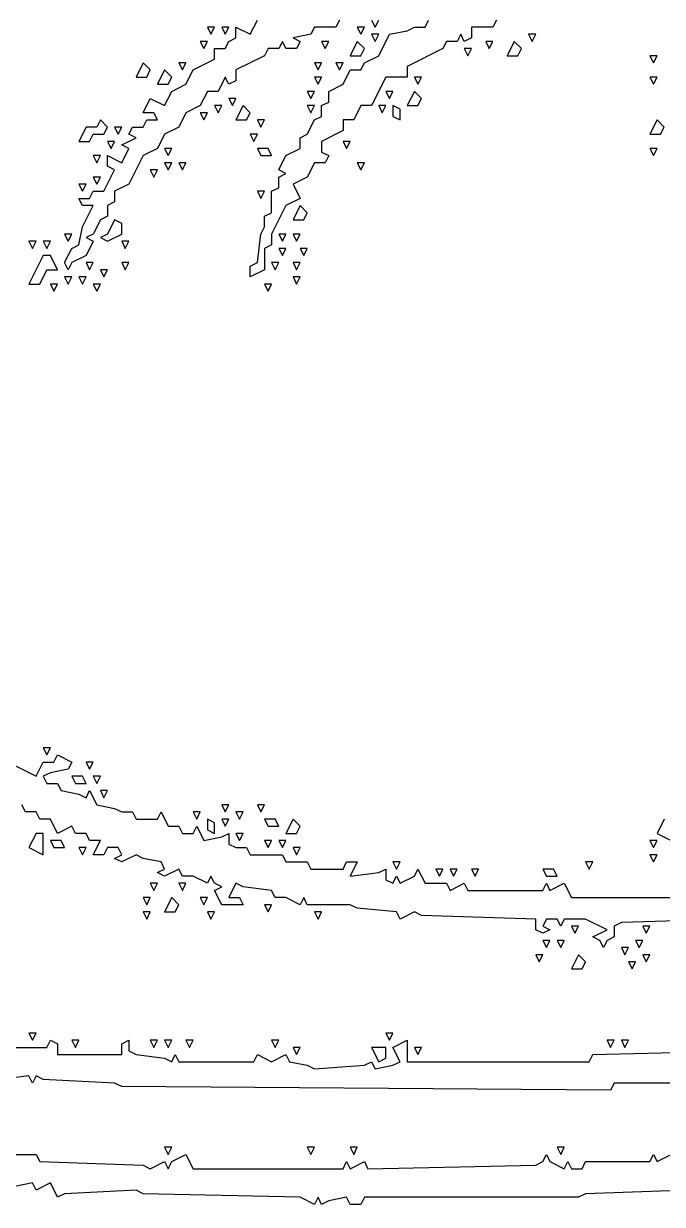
# Model space of a CAD drawing. Extents: x 2 to 124, y 0 to 170.
# Drawn here: x 48.09 to 62.5, y 56.67 to 83.31 of the extents above; entities that cross this region are included whole.
import ezdxf

# ---------------------------------------------------------------- set-up
doc = ezdxf.new("R2010")
doc.units = 0
doc.layers.add('Layer0', color=7, linetype='Continuous')

msp = doc.modelspace()

# ---------------------------------------------------------------- linework, layer by layer
at = {"layer": 'Layer0', "color": 5, "linetype": 'CONTINUOUS'}
for p, q in [((52.23958, 83.22917, 0.1), (52.32008, 83.06818, 0.1)), ((52.40057, 83.22917, 0.1), (52.23958, 83.22917, 0.1)), ((52.32008, 83.06818, 0.1), (52.40057, 83.22917, 0.1)), ((52.56155, 83.22917, 0.1), (52.64205, 83.06818, 0.1)), ((52.72254, 83.22917, 0.1), (52.56155, 83.22917, 0.1)), ((52.64205, 83.06818, 0.1), (52.72254, 83.22917, 0.1)), ((52.88352, 82.98769, 0.1), (52.88352, 83.22917, 0.1)), ((52.88352, 83.22917, 0.1), (53.20549, 83.06818, 0.1)), ((53.20549, 83.06818, 0.1), (53.36648, 83.39015, 0.1)), ((54.65436, 83.22917, 0.1), (54.57386, 83.06818, 0.1)), ((55.13731, 83.22917, 0.1), (54.65436, 83.22917, 0.1)), ((55.2178, 83.39015, 0.1), (55.13731, 83.22917, 0.1)), ((55.62027, 83.22917, 0.1), (55.70076, 83.06818, 0.1)), ((55.78125, 83.22917, 0.1), (55.62027, 83.22917, 0.1)), ((55.70076, 83.06818, 0.1), (55.78125, 83.22917, 0.1)), ((55.94223, 83.39015, 0.1), (56.02273, 83.22917, 0.1)), ((56.02273, 83.22917, 0.1), (56.10322, 83.39015, 0.1)), ((56.3447, 83.06818, 0.1), (56.74716, 83.14867, 0.1)), ((56.74716, 83.14867, 0.1), (56.90814, 83.22917, 0.1)), ((56.90814, 83.22917, 0.1), (57.14962, 83.22917, 0.1)), ((57.14962, 83.22917, 0.1), (57.23011, 83.39015, 0.1)), ((58.67898, 83.22917, 0.1), (58.19602, 83.22917, 0.1)), ((58.19602, 83.22917, 0.1), (58.19602, 82.98769, 0.1)), ((58.75947, 83.39015, 0.1), (58.67898, 83.22917, 0.1)), ((52.0786, 82.9072, 0.1), (52.15909, 82.74621, 0.1)), ((52.23958, 82.9072, 0.1), (52.0786, 82.9072, 0.1)), ((52.15909, 82.74621, 0.1), (52.23958, 82.9072, 0.1)), ((52.64205, 82.74621, 0.1), (52.72254, 82.9072, 0.1)), ((52.72254, 82.9072, 0.1), (52.88352, 82.98769, 0.1)), ((53.92992, 82.9072, 0.1), (53.84943, 82.74621, 0.1)), ((54.01042, 82.74621, 0.1), (53.92992, 82.9072, 0.1)), ((54.57386, 83.06818, 0.1), (54.1714, 82.98769, 0.1)), ((54.1714, 82.98769, 0.1), (54.33239, 82.9072, 0.1)), ((54.33239, 82.9072, 0.1), (54.25189, 82.74621, 0.1)), ((54.81534, 82.9072, 0.1), (54.89583, 82.74621, 0.1)), ((54.97633, 82.9072, 0.1), (54.81534, 82.9072, 0.1)), ((54.89583, 82.74621, 0.1), (54.97633, 82.9072, 0.1)), ((55.62027, 82.9072, 0.1), (55.45928, 82.58523, 0.1)), ((55.78125, 82.74621, 0.1), (55.62027, 82.9072, 0.1)), ((55.94223, 83.06818, 0.1), (56.02273, 82.9072, 0.1)), ((56.10322, 83.06818, 0.1), (55.94223, 83.06818, 0.1)), ((56.02273, 82.9072, 0.1), (56.10322, 83.06818, 0.1)), ((56.10322, 82.58523, 0.1), (56.3447, 83.06818, 0.1)), ((57.63258, 82.9072, 0.1), (57.55208, 82.74621, 0.1)), ((57.87405, 82.9072, 0.1), (57.63258, 82.9072, 0.1)), ((57.95455, 83.06818, 0.1), (57.87405, 82.9072, 0.1)), ((58.03504, 82.9072, 0.1), (57.95455, 83.06818, 0.1)), ((58.19602, 82.98769, 0.1), (58.03504, 82.9072, 0.1)), ((58.51799, 82.9072, 0.1), (58.59848, 82.74621, 0.1)), ((58.67898, 82.9072, 0.1), (58.51799, 82.9072, 0.1)), ((58.59848, 82.74621, 0.1), (58.67898, 82.9072, 0.1)), ((59.16193, 82.9072, 0.1), (59.00095, 82.58523, 0.1)), ((59.32292, 82.74621, 0.1), (59.16193, 82.9072, 0.1)), ((59.4839, 83.06818, 0.1), (59.56439, 82.9072, 0.1)), ((59.64489, 83.06818, 0.1), (59.4839, 83.06818, 0.1)), ((59.56439, 82.9072, 0.1), (59.64489, 83.06818, 0.1)), ((52.40057, 82.50473, 0.1), (52.40057, 82.74621, 0.1)), ((52.40057, 82.74621, 0.1), (52.64205, 82.74621, 0.1)), ((53.60795, 82.74621, 0.1), (53.52746, 82.58523, 0.1)), ((53.84943, 82.74621, 0.1), (53.60795, 82.74621, 0.1)), ((54.25189, 82.74621, 0.1), (54.01042, 82.74621, 0.1)), ((55.70076, 82.58523, 0.1), (55.78125, 82.74621, 0.1)), ((57.55208, 82.74621, 0.1), (56.74716, 82.34375, 0.1)), ((58.03504, 82.74621, 0.1), (58.11553, 82.58523, 0.1)), ((58.19602, 82.74621, 0.1), (58.03504, 82.74621, 0.1)), ((58.11553, 82.58523, 0.1), (58.19602, 82.74621, 0.1)), ((59.24242, 82.58523, 0.1), (59.32292, 82.74621, 0.1)), ((50.79072, 82.42424, 0.1), (50.62973, 82.10227, 0.1)), ((50.9517, 82.26326, 0.1), (50.79072, 82.42424, 0.1)), ((51.59564, 82.42424, 0.1), (51.67614, 82.26326, 0.1)), ((51.75663, 82.42424, 0.1), (51.59564, 82.42424, 0.1)), ((51.67614, 82.26326, 0.1), (51.75663, 82.42424, 0.1)), ((51.91761, 82.26326, 0.1), (52.40057, 82.50473, 0.1)), ((53.52746, 82.58523, 0.1), (52.88352, 82.26326, 0.1)), ((54.65436, 82.42424, 0.1), (54.73485, 82.26326, 0.1)), ((54.81534, 82.42424, 0.1), (54.65436, 82.42424, 0.1)), ((54.73485, 82.26326, 0.1), (54.81534, 82.42424, 0.1)), ((55.13731, 82.42424, 0.1), (55.2178, 82.26326, 0.1)), ((55.2983, 82.42424, 0.1), (55.13731, 82.42424, 0.1)), ((55.2178, 82.26326, 0.1), (55.2983, 82.42424, 0.1)), ((55.45928, 82.58523, 0.1), (55.70076, 82.58523, 0.1)), ((55.70076, 82.26326, 0.1), (55.78125, 82.42424, 0.1)), ((55.78125, 82.42424, 0.1), (56.10322, 82.58523, 0.1)), ((56.74716, 82.34375, 0.1), (56.74716, 82.10227, 0.1)), ((59.00095, 82.58523, 0.1), (59.24242, 82.58523, 0.1)), ((62.22064, 82.58523, 0.1), (62.30114, 82.42424, 0.1)), ((62.38163, 82.58523, 0.1), (62.22064, 82.58523, 0.1)), ((62.30114, 82.42424, 0.1), (62.38163, 82.58523, 0.1)), ((50.62973, 82.10227, 0.1), (50.87121, 82.10227, 0.1)), ((50.87121, 82.10227, 0.1), (50.9517, 82.26326, 0.1)), ((51.27367, 82.26326, 0.1), (51.11269, 81.94129, 0.1)), ((51.43466, 82.10227, 0.1), (51.27367, 82.26326, 0.1)), ((51.35417, 81.94129, 0.1), (51.43466, 82.10227, 0.1)), ((51.75663, 81.94129, 0.1), (51.91761, 82.26326, 0.1)), ((52.64205, 82.10227, 0.1), (52.48106, 81.7803, 0.1)), ((52.72254, 81.94129, 0.1), (52.64205, 82.10227, 0.1)), ((52.88352, 82.26326, 0.1), (52.88352, 82.02178, 0.1)), ((54.65436, 82.10227, 0.1), (54.73485, 81.94129, 0.1)), ((54.81534, 82.10227, 0.1), (54.65436, 82.10227, 0.1)), ((54.73485, 81.94129, 0.1), (54.81534, 82.10227, 0.1)), ((55.2983, 81.94129, 0.1), (55.45928, 82.26326, 0.1)), ((55.45928, 82.26326, 0.1), (55.70076, 82.26326, 0.1)), ((56.2642, 82.10227, 0.1), (55.94223, 81.45833, 0.1)), ((56.74716, 82.10227, 0.1), (56.2642, 82.10227, 0.1)), ((56.90814, 82.10227, 0.1), (56.98864, 81.94129, 0.1)), ((57.06913, 82.10227, 0.1), (56.90814, 82.10227, 0.1)), ((56.98864, 81.94129, 0.1), (57.06913, 82.10227, 0.1)), ((62.22064, 82.10227, 0.1), (62.30114, 81.94129, 0.1)), ((62.38163, 82.10227, 0.1), (62.22064, 82.10227, 0.1)), ((62.30114, 81.94129, 0.1), (62.38163, 82.10227, 0.1)), ((51.11269, 81.94129, 0.1), (51.35417, 81.94129, 0.1)), ((51.43466, 81.7803, 0.1), (51.75663, 81.94129, 0.1)), ((52.88352, 82.02178, 0.1), (52.72254, 81.94129, 0.1)), ((54.97633, 81.7803, 0.1), (55.2983, 81.94129, 0.1)), ((50.79072, 81.29735, 0.1), (50.9517, 81.61932, 0.1)), ((50.9517, 81.61932, 0.1), (51.27367, 81.45833, 0.1)), ((51.27367, 81.45833, 0.1), (51.43466, 81.7803, 0.1)), ((52.23958, 81.7803, 0.1), (52.0786, 81.45833, 0.1)), ((52.48106, 81.7803, 0.1), (52.23958, 81.7803, 0.1)), ((52.72254, 81.61932, 0.1), (52.80303, 81.45833, 0.1)), ((52.88352, 81.61932, 0.1), (52.72254, 81.61932, 0.1)), ((52.80303, 81.45833, 0.1), (52.88352, 81.61932, 0.1)), ((54.49337, 81.7803, 0.1), (54.57386, 81.61932, 0.1)), ((54.65436, 81.7803, 0.1), (54.49337, 81.7803, 0.1)), ((54.57386, 81.61932, 0.1), (54.65436, 81.7803, 0.1)), ((54.81534, 81.45833, 0.1), (54.97633, 81.53883, 0.1)), ((54.97633, 81.53883, 0.1), (54.97633, 81.7803, 0.1)), ((56.2642, 81.7803, 0.1), (56.3447, 81.61932, 0.1)), ((56.42519, 81.7803, 0.1), (56.2642, 81.7803, 0.1)), ((56.3447, 81.61932, 0.1), (56.42519, 81.7803, 0.1)), ((56.90814, 81.7803, 0.1), (56.74716, 81.45833, 0.1)), ((57.06913, 81.61932, 0.1), (56.90814, 81.7803, 0.1)), ((56.98864, 81.45833, 0.1), (57.06913, 81.61932, 0.1)), ((51.0322, 81.29735, 0.1), (50.79072, 81.29735, 0.1)), ((51.11269, 81.13636, 0.1), (51.0322, 81.29735, 0.1)), ((51.75663, 81.29735, 0.1), (51.59564, 80.97538, 0.1)), ((52.0786, 81.45833, 0.1), (51.75663, 81.29735, 0.1)), ((52.0786, 81.29735, 0.1), (52.15909, 81.13636, 0.1)), ((52.23958, 81.29735, 0.1), (52.0786, 81.29735, 0.1)), ((52.15909, 81.13636, 0.1), (52.23958, 81.29735, 0.1)), ((52.40057, 81.45833, 0.1), (52.48106, 81.29735, 0.1)), ((52.56155, 81.45833, 0.1), (52.40057, 81.45833, 0.1)), ((52.48106, 81.29735, 0.1), (52.56155, 81.45833, 0.1)), ((53.04451, 81.45833, 0.1), (52.88352, 81.13636, 0.1)), ((53.20549, 81.29735, 0.1), (53.04451, 81.45833, 0.1)), ((53.125, 81.13636, 0.1), (53.20549, 81.29735, 0.1)), ((54.49337, 81.45833, 0.1), (54.57386, 81.29735, 0.1)), ((54.65436, 81.45833, 0.1), (54.49337, 81.45833, 0.1)), ((54.57386, 81.29735, 0.1), (54.65436, 81.45833, 0.1)), ((54.81534, 81.21686, 0.1), (54.81534, 81.45833, 0.1)), ((55.70076, 81.45833, 0.1), (55.53977, 81.13636, 0.1)), ((55.94223, 81.45833, 0.1), (55.70076, 81.45833, 0.1)), ((56.10322, 81.45833, 0.1), (56.18371, 81.29735, 0.1)), ((56.2642, 81.45833, 0.1), (56.10322, 81.45833, 0.1)), ((56.18371, 81.29735, 0.1), (56.2642, 81.45833, 0.1)), ((56.42519, 81.45833, 0.1), (56.42519, 81.21686, 0.1)), ((56.58617, 81.37784, 0.1), (56.42519, 81.45833, 0.1)), ((56.58617, 81.13636, 0.1), (56.58617, 81.37784, 0.1)), ((56.74716, 81.45833, 0.1), (56.98864, 81.45833, 0.1)), ((49.82481, 81.13636, 0.1), (49.74432, 80.97538, 0.1)), ((49.9858, 80.97538, 0.1), (49.82481, 81.13636, 0.1)), ((50.79072, 80.97538, 0.1), (50.87121, 81.13636, 0.1)), ((50.87121, 81.13636, 0.1), (51.11269, 81.13636, 0.1)), ((52.88352, 81.13636, 0.1), (53.125, 81.13636, 0.1)), ((53.36648, 81.13636, 0.1), (53.44697, 80.97538, 0.1)), ((53.52746, 81.13636, 0.1), (53.36648, 81.13636, 0.1)), ((53.44697, 80.97538, 0.1), (53.52746, 81.13636, 0.1)), ((54.49337, 80.81439, 0.1), (54.65436, 81.13636, 0.1)), ((54.65436, 81.13636, 0.1), (54.81534, 81.21686, 0.1)), ((55.53977, 81.13636, 0.1), (55.2983, 81.13636, 0.1)), ((55.2983, 81.13636, 0.1), (55.2983, 80.89489, 0.1)), ((56.42519, 81.21686, 0.1), (56.58617, 81.13636, 0.1)), ((62.38163, 81.13636, 0.1), (62.22064, 80.81439, 0.1)), ((62.54261, 80.97538, 0.1), (62.38163, 81.13636, 0.1)), ((49.50284, 80.97538, 0.1), (49.34186, 80.65341, 0.1)), ((49.74432, 80.97538, 0.1), (49.50284, 80.97538, 0.1)), ((49.58333, 80.65341, 0.1), (49.66383, 80.81439, 0.1)), ((49.66383, 80.81439, 0.1), (49.9053, 80.81439, 0.1)), ((49.9053, 80.81439, 0.1), (49.9858, 80.97538, 0.1)), ((50.14678, 80.97538, 0.1), (50.22727, 80.81439, 0.1)), ((50.30777, 80.97538, 0.1), (50.14678, 80.97538, 0.1)), ((50.22727, 80.81439, 0.1), (50.30777, 80.97538, 0.1)), ((50.30777, 80.57292, 0.1), (50.62973, 80.7339, 0.1)), ((50.46875, 80.81439, 0.1), (50.54924, 80.97538, 0.1)), ((50.62973, 80.7339, 0.1), (50.46875, 80.81439, 0.1)), ((50.54924, 80.97538, 0.1), (50.79072, 80.97538, 0.1)), ((51.27367, 80.81439, 0.1), (51.11269, 80.49242, 0.1)), ((51.59564, 80.97538, 0.1), (51.27367, 80.81439, 0.1)), ((53.20549, 80.81439, 0.1), (53.28598, 80.65341, 0.1)), ((53.36648, 80.81439, 0.1), (53.20549, 80.81439, 0.1)), ((53.28598, 80.65341, 0.1), (53.36648, 80.81439, 0.1)), ((54.33239, 80.7339, 0.1), (54.49337, 80.81439, 0.1)), ((54.33239, 80.49242, 0.1), (54.33239, 80.7339, 0.1)), ((55.2983, 80.89489, 0.1), (54.81534, 80.65341, 0.1)), ((62.22064, 80.81439, 0.1), (62.46212, 80.81439, 0.1)), ((62.46212, 80.81439, 0.1), (62.54261, 80.97538, 0.1)), ((49.34186, 80.65341, 0.1), (49.58333, 80.65341, 0.1)), ((49.9858, 80.65341, 0.1), (50.06629, 80.49242, 0.1)), ((50.14678, 80.65341, 0.1), (49.9858, 80.65341, 0.1)), ((50.06629, 80.49242, 0.1), (50.14678, 80.65341, 0.1)), ((50.46875, 80.49242, 0.1), (50.30777, 80.57292, 0.1)), ((50.30777, 80.17045, 0.1), (50.46875, 80.49242, 0.1)), ((51.11269, 80.49242, 0.1), (50.79072, 80.33144, 0.1)), ((51.27367, 80.49242, 0.1), (51.35417, 80.33144, 0.1)), ((51.43466, 80.49242, 0.1), (51.27367, 80.49242, 0.1)), ((51.35417, 80.33144, 0.1), (51.43466, 80.49242, 0.1)), ((53.36648, 80.49242, 0.1), (53.44697, 80.33144, 0.1)), ((53.60795, 80.49242, 0.1), (53.36648, 80.49242, 0.1)), ((53.68845, 80.33144, 0.1), (53.60795, 80.49242, 0.1)), ((54.01042, 80.33144, 0.1), (54.33239, 80.49242, 0.1)), ((54.81534, 80.65341, 0.1), (54.81534, 80.41193, 0.1)), ((55.2983, 80.65341, 0.1), (55.37879, 80.49242, 0.1)), ((55.45928, 80.65341, 0.1), (55.2983, 80.65341, 0.1)), ((55.37879, 80.49242, 0.1), (55.45928, 80.65341, 0.1)), ((62.22064, 80.49242, 0.1), (62.30114, 80.33144, 0.1)), ((62.38163, 80.49242, 0.1), (62.22064, 80.49242, 0.1)), ((62.30114, 80.33144, 0.1), (62.38163, 80.49242, 0.1)), ((49.66383, 80.33144, 0.1), (49.74432, 80.17045, 0.1)), ((49.82481, 80.33144, 0.1), (49.66383, 80.33144, 0.1)), ((49.74432, 80.17045, 0.1), (49.82481, 80.33144, 0.1)), ((49.9858, 80.08996, 0.1), (49.9858, 80.33144, 0.1)), ((49.9858, 80.33144, 0.1), (50.30777, 80.17045, 0.1)), ((50.79072, 80.33144, 0.1), (50.46875, 79.6875, 0.1)), ((53.44697, 80.33144, 0.1), (53.68845, 80.33144, 0.1)), ((53.84943, 80.00947, 0.1), (54.01042, 80.33144, 0.1)), ((54.81534, 80.41193, 0.1), (54.97633, 80.33144, 0.1)), ((54.97633, 80.33144, 0.1), (54.89583, 80.17045, 0.1)), ((49.9053, 79.52652, 0.1), (50.14678, 80.00947, 0.1)), ((50.14678, 80.00947, 0.1), (49.9858, 80.08996, 0.1)), ((50.9517, 80.00947, 0.1), (51.0322, 79.84848, 0.1)), ((51.11269, 80.00947, 0.1), (50.9517, 80.00947, 0.1)), ((51.0322, 79.84848, 0.1), (51.11269, 80.00947, 0.1)), ((51.27367, 80.17045, 0.1), (51.35417, 80.00947, 0.1)), ((51.43466, 80.17045, 0.1), (51.27367, 80.17045, 0.1)), ((51.35417, 80.00947, 0.1), (51.43466, 80.17045, 0.1)), ((51.59564, 80.17045, 0.1), (51.67614, 80.00947, 0.1)), ((51.75663, 80.17045, 0.1), (51.59564, 80.17045, 0.1)), ((51.67614, 80.00947, 0.1), (51.75663, 80.17045, 0.1)), ((54.01042, 79.92898, 0.1), (53.84943, 80.00947, 0.1)), ((53.84943, 79.84848, 0.1), (54.01042, 79.92898, 0.1)), ((54.65436, 80.17045, 0.1), (54.49337, 79.84848, 0.1)), ((54.89583, 80.17045, 0.1), (54.65436, 80.17045, 0.1)), ((55.62027, 80.17045, 0.1), (55.70076, 80.00947, 0.1)), ((55.78125, 80.17045, 0.1), (55.62027, 80.17045, 0.1)), ((55.70076, 80.00947, 0.1), (55.78125, 80.17045, 0.1)), ((49.34186, 79.6875, 0.1), (49.42235, 79.52652, 0.1)), ((49.50284, 79.6875, 0.1), (49.34186, 79.6875, 0.1)), ((49.42235, 79.52652, 0.1), (49.50284, 79.6875, 0.1)), ((49.66383, 79.84848, 0.1), (49.74432, 79.6875, 0.1)), ((49.82481, 79.84848, 0.1), (49.66383, 79.84848, 0.1)), ((49.74432, 79.6875, 0.1), (49.82481, 79.84848, 0.1)), ((50.46875, 79.6875, 0.1), (50.14678, 79.52652, 0.1)), ((53.84943, 79.60701, 0.1), (53.84943, 79.84848, 0.1)), ((54.49337, 79.84848, 0.1), (54.1714, 79.6875, 0.1)), ((54.1714, 79.6875, 0.1), (54.33239, 79.36553, 0.1)), ((49.58333, 79.36553, 0.1), (49.66383, 79.52652, 0.1)), ((49.66383, 79.52652, 0.1), (49.9053, 79.52652, 0.1)), ((50.14678, 79.52652, 0.1), (50.14678, 79.28504, 0.1)), ((53.36648, 79.52652, 0.1), (53.44697, 79.36553, 0.1)), ((53.52746, 79.52652, 0.1), (53.36648, 79.52652, 0.1)), ((53.44697, 79.36553, 0.1), (53.52746, 79.52652, 0.1)), ((53.68845, 79.52652, 0.1), (53.84943, 79.60701, 0.1)), ((53.68845, 79.04356, 0.1), (53.68845, 79.52652, 0.1)), ((49.42235, 79.20455, 0.1), (49.34186, 79.36553, 0.1)), ((49.34186, 79.36553, 0.1), (49.58333, 79.36553, 0.1)), ((49.42235, 78.72159, 0.1), (49.66383, 79.20455, 0.1)), ((49.66383, 79.20455, 0.1), (49.42235, 79.20455, 0.1)), ((50.14678, 79.28504, 0.1), (49.9858, 79.20455, 0.1)), ((49.9858, 79.20455, 0.1), (49.9858, 78.96307, 0.1)), ((54.01042, 79.20455, 0.1), (53.68845, 78.56061, 0.1)), ((54.33239, 79.36553, 0.1), (54.01042, 79.20455, 0.1)), ((54.33239, 79.20455, 0.1), (54.1714, 78.88258, 0.1)), ((54.49337, 79.04356, 0.1), (54.33239, 79.20455, 0.1)), ((49.82481, 78.88258, 0.1), (49.66383, 78.56061, 0.1)), ((49.9858, 78.96307, 0.1), (49.82481, 78.88258, 0.1)), ((50.14678, 78.88258, 0.1), (49.9858, 78.56061, 0.1)), ((50.30777, 78.80208, 0.1), (50.14678, 78.88258, 0.1)), ((53.52746, 78.96307, 0.1), (53.68845, 79.04356, 0.1)), ((53.52746, 78.72159, 0.1), (53.52746, 78.96307, 0.1)), ((54.1714, 78.88258, 0.1), (54.41288, 78.88258, 0.1)), ((54.41288, 78.88258, 0.1), (54.49337, 79.04356, 0.1)), ((49.34186, 78.31913, 0.1), (49.42235, 78.72159, 0.1)), ((50.30777, 78.56061, 0.1), (50.30777, 78.80208, 0.1)), ((53.44697, 78.56061, 0.1), (53.52746, 78.72159, 0.1)), ((48.21496, 78.39962, 0.1), (48.29545, 78.23864, 0.1)), ((48.37595, 78.39962, 0.1), (48.21496, 78.39962, 0.1)), ((48.29545, 78.23864, 0.1), (48.37595, 78.39962, 0.1)), ((48.53693, 78.39962, 0.1), (48.61742, 78.23864, 0.1)), ((48.69792, 78.39962, 0.1), (48.53693, 78.39962, 0.1)), ((48.61742, 78.23864, 0.1), (48.69792, 78.39962, 0.1)), ((49.01989, 78.56061, 0.1), (49.10038, 78.39962, 0.1)), ((49.18087, 78.56061, 0.1), (49.01989, 78.56061, 0.1)), ((49.10038, 78.39962, 0.1), (49.18087, 78.56061, 0.1)), ((49.66383, 78.56061, 0.1), (49.50284, 78.48011, 0.1)), ((49.50284, 78.48011, 0.1), (49.66383, 78.39962, 0.1)), ((49.66383, 78.39962, 0.1), (49.50284, 78.07765, 0.1)), ((49.9858, 78.56061, 0.1), (49.82481, 78.48011, 0.1)), ((49.82481, 78.48011, 0.1), (49.9858, 78.39962, 0.1)), ((49.9858, 78.39962, 0.1), (50.30777, 78.56061, 0.1)), ((50.30777, 78.39962, 0.1), (50.38826, 78.23864, 0.1)), ((50.46875, 78.39962, 0.1), (50.30777, 78.39962, 0.1)), ((50.38826, 78.23864, 0.1), (50.46875, 78.39962, 0.1)), ((53.36648, 77.91667, 0.1), (53.44697, 78.56061, 0.1)), ((53.68845, 78.56061, 0.1), (53.68845, 78.31913, 0.1)), ((53.84943, 78.56061, 0.1), (53.92992, 78.39962, 0.1)), ((54.01042, 78.56061, 0.1), (53.84943, 78.56061, 0.1)), ((53.92992, 78.39962, 0.1), (54.01042, 78.56061, 0.1)), ((54.1714, 78.56061, 0.1), (54.25189, 78.39962, 0.1)), ((54.33239, 78.56061, 0.1), (54.1714, 78.56061, 0.1)), ((54.25189, 78.39962, 0.1), (54.33239, 78.56061, 0.1)), ((48.53693, 78.07765, 0.1), (48.21496, 77.43371, 0.1)), ((48.69792, 78.07765, 0.1), (48.53693, 78.07765, 0.1)), ((48.8589, 77.75568, 0.1), (48.69792, 78.07765, 0.1)), ((49.01989, 77.91667, 0.1), (49.18087, 78.23864, 0.1)), ((49.18087, 78.23864, 0.1), (49.34186, 78.31913, 0.1)), ((49.50284, 78.07765, 0.1), (49.18087, 77.91667, 0.1)), ((53.68845, 78.31913, 0.1), (53.52746, 78.23864, 0.1)), ((53.52746, 78.23864, 0.1), (53.52746, 77.75568, 0.1)), ((53.84943, 78.23864, 0.1), (53.92992, 78.07765, 0.1)), ((54.01042, 78.23864, 0.1), (53.84943, 78.23864, 0.1)), ((53.92992, 78.07765, 0.1), (54.01042, 78.23864, 0.1)), ((54.33239, 78.23864, 0.1), (54.41288, 78.07765, 0.1)), ((54.49337, 78.23864, 0.1), (54.33239, 78.23864, 0.1)), ((54.41288, 78.07765, 0.1), (54.49337, 78.23864, 0.1)), ((49.10038, 77.75568, 0.1), (49.01989, 77.91667, 0.1)), ((49.18087, 77.91667, 0.1), (49.10038, 77.75568, 0.1)), ((49.50284, 77.91667, 0.1), (49.58333, 77.75568, 0.1)), ((49.66383, 77.91667, 0.1), (49.50284, 77.91667, 0.1)), ((49.58333, 77.75568, 0.1), (49.66383, 77.91667, 0.1)), ((50.30777, 77.91667, 0.1), (50.38826, 77.75568, 0.1)), ((50.46875, 77.91667, 0.1), (50.30777, 77.91667, 0.1)), ((50.38826, 77.75568, 0.1), (50.46875, 77.91667, 0.1)), ((53.20549, 77.83617, 0.1), (53.36648, 77.91667, 0.1)), ((53.20549, 77.5947, 0.1), (53.20549, 77.83617, 0.1)), ((53.68845, 77.91667, 0.1), (53.76894, 77.75568, 0.1)), ((53.84943, 77.91667, 0.1), (53.68845, 77.91667, 0.1)), ((53.76894, 77.75568, 0.1), (53.84943, 77.91667, 0.1)), ((54.1714, 77.91667, 0.1), (54.25189, 77.75568, 0.1)), ((54.33239, 77.91667, 0.1), (54.1714, 77.91667, 0.1)), ((54.25189, 77.75568, 0.1), (54.33239, 77.91667, 0.1)), ((48.45644, 77.43371, 0.1), (48.61742, 77.75568, 0.1)), ((48.61742, 77.75568, 0.1), (48.8589, 77.75568, 0.1)), ((49.01989, 77.5947, 0.1), (49.10038, 77.43371, 0.1)), ((49.18087, 77.5947, 0.1), (49.01989, 77.5947, 0.1)), ((49.10038, 77.43371, 0.1), (49.18087, 77.5947, 0.1)), ((49.34186, 77.5947, 0.1), (49.42235, 77.43371, 0.1)), ((49.50284, 77.5947, 0.1), (49.34186, 77.5947, 0.1)), ((49.42235, 77.43371, 0.1), (49.50284, 77.5947, 0.1)), ((49.82481, 77.75568, 0.1), (49.9053, 77.5947, 0.1)), ((49.9858, 77.75568, 0.1), (49.82481, 77.75568, 0.1)), ((49.9053, 77.5947, 0.1), (49.9858, 77.75568, 0.1)), ((53.52746, 77.75568, 0.1), (53.20549, 77.5947, 0.1)), ((54.1714, 77.5947, 0.1), (54.25189, 77.43371, 0.1)), ((54.33239, 77.5947, 0.1), (54.1714, 77.5947, 0.1)), ((54.25189, 77.43371, 0.1), (54.33239, 77.5947, 0.1)), ((48.21496, 77.43371, 0.1), (48.45644, 77.43371, 0.1)), ((48.69792, 77.43371, 0.1), (48.77841, 77.27273, 0.1)), ((48.8589, 77.43371, 0.1), (48.69792, 77.43371, 0.1)), ((48.77841, 77.27273, 0.1), (48.8589, 77.43371, 0.1)), ((49.66383, 77.43371, 0.1), (49.74432, 77.27273, 0.1)), ((49.82481, 77.43371, 0.1), (49.66383, 77.43371, 0.1)), ((49.74432, 77.27273, 0.1), (49.82481, 77.43371, 0.1)), ((53.52746, 77.43371, 0.1), (53.60795, 77.27273, 0.1)), ((53.68845, 77.43371, 0.1), (53.52746, 77.43371, 0.1)), ((53.60795, 77.27273, 0.1), (53.68845, 77.43371, 0.1)), ((47.08807, 66.9697, 0.1), (48.37595, 66.32576, 0.1)), ((48.53693, 66.9697, 0.1), (48.61742, 66.80871, 0.1)), ((48.69792, 66.9697, 0.1), (48.53693, 66.9697, 0.1)), ((48.61742, 66.80871, 0.1), (48.69792, 66.9697, 0.1)), ((48.37595, 66.32576, 0.1), (48.53693, 66.64773, 0.1)), ((48.53693, 66.64773, 0.1), (48.77841, 66.64773, 0.1)), ((48.77841, 66.64773, 0.1), (48.8589, 66.80871, 0.1)), ((48.8589, 66.80871, 0.1), (49.18087, 66.64773, 0.1)), ((49.18087, 66.64773, 0.1), (49.10038, 66.48674, 0.1)), ((49.50284, 66.64773, 0.1), (49.58333, 66.48674, 0.1)), ((49.66383, 66.64773, 0.1), (49.50284, 66.64773, 0.1)), ((49.58333, 66.48674, 0.1), (49.66383, 66.64773, 0.1)), ((48.69792, 66.40625, 0.1), (48.53693, 66.32576, 0.1)), ((49.10038, 66.48674, 0.1), (48.69792, 66.40625, 0.1)), ((48.53693, 66.32576, 0.1), (48.61742, 66.16477, 0.1)), ((48.61742, 66.16477, 0.1), (48.8589, 66.16477, 0.1)), ((48.8589, 66.16477, 0.1), (48.93939, 66.00379, 0.1)), ((49.18087, 66.32576, 0.1), (49.26136, 66.16477, 0.1)), ((49.42235, 66.32576, 0.1), (49.18087, 66.32576, 0.1)), ((49.26136, 66.16477, 0.1), (49.50284, 66.16477, 0.1)), ((49.50284, 66.16477, 0.1), (49.42235, 66.32576, 0.1)), ((49.66383, 66.32576, 0.1), (49.74432, 66.16477, 0.1)), ((49.82481, 66.32576, 0.1), (49.66383, 66.32576, 0.1)), ((49.74432, 66.16477, 0.1), (49.82481, 66.32576, 0.1)), ((48.93939, 66.00379, 0.1), (49.34186, 65.9233, 0.1)), ((49.34186, 65.9233, 0.1), (49.50284, 65.8428, 0.1)), ((49.50284, 65.8428, 0.1), (49.58333, 66.00379, 0.1)), ((49.58333, 66.00379, 0.1), (49.74432, 65.68182, 0.1)), ((49.82481, 66.00379, 0.1), (49.9053, 65.8428, 0.1)), ((49.9858, 66.00379, 0.1), (49.82481, 66.00379, 0.1)), ((49.9053, 65.8428, 0.1), (49.9858, 66.00379, 0.1)), ((48.13447, 65.52083, 0.1), (48.05398, 65.68182, 0.1)), ((49.74432, 65.68182, 0.1), (50.14678, 65.60133, 0.1)), ((50.14678, 65.60133, 0.1), (50.30777, 65.52083, 0.1)), ((52.56155, 65.68182, 0.1), (52.64205, 65.52083, 0.1)), ((52.72254, 65.68182, 0.1), (52.56155, 65.68182, 0.1)), ((52.64205, 65.52083, 0.1), (52.72254, 65.68182, 0.1)), ((53.36648, 65.68182, 0.1), (53.44697, 65.52083, 0.1)), ((53.52746, 65.68182, 0.1), (53.36648, 65.68182, 0.1)), ((53.44697, 65.52083, 0.1), (53.52746, 65.68182, 0.1)), ((48.37595, 65.52083, 0.1), (48.13447, 65.52083, 0.1)), ((48.45644, 65.35985, 0.1), (48.37595, 65.52083, 0.1)), ((48.69792, 65.35985, 0.1), (48.45644, 65.35985, 0.1)), ((48.8589, 65.03788, 0.1), (48.69792, 65.35985, 0.1)), ((50.30777, 65.52083, 0.1), (50.54924, 65.52083, 0.1)), ((50.54924, 65.52083, 0.1), (50.62973, 65.35985, 0.1)), ((50.62973, 65.35985, 0.1), (51.11269, 65.35985, 0.1)), ((51.11269, 65.35985, 0.1), (51.19318, 65.52083, 0.1)), ((51.19318, 65.52083, 0.1), (51.35417, 65.19886, 0.1)), ((51.91761, 65.52083, 0.1), (51.99811, 65.35985, 0.1)), ((52.0786, 65.52083, 0.1), (51.91761, 65.52083, 0.1)), ((51.99811, 65.35985, 0.1), (52.0786, 65.52083, 0.1)), ((52.23958, 65.35985, 0.1), (52.23958, 65.11837, 0.1)), ((52.40057, 65.27936, 0.1), (52.23958, 65.35985, 0.1)), ((52.40057, 65.03788, 0.1), (52.40057, 65.27936, 0.1)), ((52.56155, 65.35985, 0.1), (52.64205, 65.19886, 0.1)), ((52.72254, 65.35985, 0.1), (52.56155, 65.35985, 0.1)), ((52.64205, 65.19886, 0.1), (52.72254, 65.35985, 0.1)), ((52.88352, 65.52083, 0.1), (52.96402, 65.35985, 0.1)), ((53.04451, 65.52083, 0.1), (52.88352, 65.52083, 0.1)), ((52.96402, 65.35985, 0.1), (53.04451, 65.52083, 0.1)), ((53.52746, 65.35985, 0.1), (53.60795, 65.19886, 0.1)), ((53.76894, 65.35985, 0.1), (53.52746, 65.35985, 0.1)), ((53.84943, 65.19886, 0.1), (53.76894, 65.35985, 0.1)), ((54.1714, 65.35985, 0.1), (54.01042, 65.03788, 0.1)), ((54.33239, 65.19886, 0.1), (54.1714, 65.35985, 0.1)), ((62.54261, 65.35985, 0.1), (62.38163, 65.03788, 0.1)), ((48.37595, 65.03788, 0.1), (48.21496, 64.71591, 0.1)), ((48.53693, 65.03788, 0.1), (48.37595, 65.03788, 0.1)), ((48.53693, 64.55492, 0.1), (48.53693, 65.03788, 0.1)), ((49.18087, 65.19886, 0.1), (48.8589, 65.03788, 0.1)), ((49.26136, 65.03788, 0.1), (49.18087, 65.19886, 0.1)), ((49.50284, 65.03788, 0.1), (49.26136, 65.03788, 0.1)), ((49.58333, 64.87689, 0.1), (49.50284, 65.03788, 0.1)), ((51.35417, 65.19886, 0.1), (51.59564, 65.19886, 0.1)), ((51.59564, 65.19886, 0.1), (51.67614, 65.03788, 0.1)), ((51.67614, 65.03788, 0.1), (51.91761, 65.03788, 0.1)), ((51.91761, 65.03788, 0.1), (51.99811, 65.19886, 0.1)), ((51.99811, 65.19886, 0.1), (52.15909, 64.87689, 0.1)), ((52.23958, 65.11837, 0.1), (52.40057, 65.03788, 0.1)), ((52.56155, 64.95739, 0.1), (52.72254, 65.03788, 0.1)), ((52.72254, 65.03788, 0.1), (52.72254, 64.7964, 0.1)), ((52.88352, 65.03788, 0.1), (52.96402, 64.87689, 0.1)), ((53.04451, 65.03788, 0.1), (52.88352, 65.03788, 0.1)), ((52.96402, 64.87689, 0.1), (53.04451, 65.03788, 0.1)), ((53.60795, 65.19886, 0.1), (53.84943, 65.19886, 0.1)), ((54.01042, 65.03788, 0.1), (54.25189, 65.03788, 0.1)), ((54.25189, 65.03788, 0.1), (54.33239, 65.19886, 0.1)), ((62.38163, 65.03788, 0.1), (62.7036, 64.87689, 0.1)), ((48.69792, 64.87689, 0.1), (48.77841, 64.71591, 0.1)), ((48.93939, 64.87689, 0.1), (48.69792, 64.87689, 0.1)), ((49.01989, 64.71591, 0.1), (48.93939, 64.87689, 0.1)), ((49.82481, 64.87689, 0.1), (49.58333, 64.87689, 0.1)), ((49.66383, 64.55492, 0.1), (49.82481, 64.87689, 0.1)), ((52.15909, 64.87689, 0.1), (52.56155, 64.95739, 0.1)), ((52.72254, 64.7964, 0.1), (52.88352, 64.71591, 0.1)), ((53.52746, 64.87689, 0.1), (53.60795, 64.71591, 0.1)), ((53.68845, 64.87689, 0.1), (53.52746, 64.87689, 0.1)), ((53.60795, 64.71591, 0.1), (53.68845, 64.87689, 0.1)), ((53.84943, 64.87689, 0.1), (53.92992, 64.71591, 0.1)), ((54.01042, 64.87689, 0.1), (53.84943, 64.87689, 0.1)), ((53.92992, 64.71591, 0.1), (54.01042, 64.87689, 0.1)), ((62.22064, 64.87689, 0.1), (62.30114, 64.71591, 0.1)), ((62.38163, 64.87689, 0.1), (62.22064, 64.87689, 0.1)), ((62.30114, 64.71591, 0.1), (62.38163, 64.87689, 0.1)), ((48.21496, 64.71591, 0.1), (48.53693, 64.55492, 0.1)), ((48.77841, 64.71591, 0.1), (49.01989, 64.71591, 0.1)), ((49.34186, 64.71591, 0.1), (49.42235, 64.55492, 0.1)), ((49.50284, 64.71591, 0.1), (49.34186, 64.71591, 0.1)), ((49.42235, 64.55492, 0.1), (49.50284, 64.71591, 0.1)), ((49.9053, 64.55492, 0.1), (49.66383, 64.55492, 0.1)), ((49.9858, 64.71591, 0.1), (49.9053, 64.55492, 0.1)), ((50.22727, 64.71591, 0.1), (49.9858, 64.71591, 0.1)), ((50.14678, 64.47443, 0.1), (50.30777, 64.55492, 0.1)), ((50.30777, 64.55492, 0.1), (50.22727, 64.71591, 0.1)), ((50.62973, 64.55492, 0.1), (50.30777, 64.39394, 0.1)), ((50.79072, 64.47443, 0.1), (50.62973, 64.55492, 0.1)), ((52.88352, 64.71591, 0.1), (53.125, 64.71591, 0.1)), ((53.125, 64.71591, 0.1), (53.20549, 64.55492, 0.1)), ((53.20549, 64.55492, 0.1), (53.92992, 64.55492, 0.1)), ((53.92992, 64.55492, 0.1), (54.01042, 64.39394, 0.1)), ((54.1714, 64.71591, 0.1), (54.25189, 64.55492, 0.1)), ((54.33239, 64.71591, 0.1), (54.1714, 64.71591, 0.1)), ((54.25189, 64.55492, 0.1), (54.33239, 64.71591, 0.1)), ((62.22064, 64.55492, 0.1), (62.30114, 64.39394, 0.1)), ((62.38163, 64.55492, 0.1), (62.22064, 64.55492, 0.1)), ((62.30114, 64.39394, 0.1), (62.38163, 64.55492, 0.1)), ((50.30777, 64.39394, 0.1), (50.14678, 64.47443, 0.1)), ((51.19318, 64.39394, 0.1), (50.79072, 64.47443, 0.1)), ((51.11269, 64.15246, 0.1), (51.27367, 64.23295, 0.1)), ((51.27367, 64.23295, 0.1), (51.19318, 64.39394, 0.1)), ((51.59564, 64.23295, 0.1), (51.27367, 64.07197, 0.1)), ((51.67614, 64.07197, 0.1), (51.59564, 64.23295, 0.1)), ((54.01042, 64.39394, 0.1), (54.49337, 64.39394, 0.1)), ((54.49337, 64.39394, 0.1), (54.57386, 64.23295, 0.1)), ((54.57386, 64.23295, 0.1), (55.2983, 64.23295, 0.1)), ((55.2983, 64.23295, 0.1), (55.37879, 64.39394, 0.1)), ((55.37879, 64.39394, 0.1), (55.62027, 64.39394, 0.1)), ((55.62027, 64.39394, 0.1), (55.45928, 64.07197, 0.1)), ((56.10322, 64.15246, 0.1), (56.2642, 64.23295, 0.1)), ((56.2642, 64.23295, 0.1), (56.2642, 63.99148, 0.1)), ((56.42519, 64.39394, 0.1), (56.50568, 64.23295, 0.1)), ((56.58617, 64.39394, 0.1), (56.42519, 64.39394, 0.1)), ((56.50568, 64.23295, 0.1), (56.58617, 64.39394, 0.1)), ((56.90814, 64.07197, 0.1), (56.98864, 64.23295, 0.1)), ((56.98864, 64.23295, 0.1), (57.14962, 63.91098, 0.1)), ((57.3911, 64.23295, 0.1), (57.47159, 64.07197, 0.1)), ((57.55208, 64.23295, 0.1), (57.3911, 64.23295, 0.1)), ((57.47159, 64.07197, 0.1), (57.55208, 64.23295, 0.1)), ((57.71307, 64.23295, 0.1), (57.79356, 64.07197, 0.1)), ((57.87405, 64.23295, 0.1), (57.71307, 64.23295, 0.1)), ((57.79356, 64.07197, 0.1), (57.87405, 64.23295, 0.1)), ((58.19602, 64.23295, 0.1), (58.27652, 64.07197, 0.1)), ((58.35701, 64.23295, 0.1), (58.19602, 64.23295, 0.1)), ((58.27652, 64.07197, 0.1), (58.35701, 64.23295, 0.1)), ((59.80587, 64.23295, 0.1), (59.88636, 64.07197, 0.1)), ((60.04735, 64.23295, 0.1), (59.80587, 64.23295, 0.1)), ((60.12784, 64.07197, 0.1), (60.04735, 64.23295, 0.1)), ((60.77178, 64.39394, 0.1), (60.85227, 64.23295, 0.1)), ((60.93277, 64.39394, 0.1), (60.77178, 64.39394, 0.1)), ((60.85227, 64.23295, 0.1), (60.93277, 64.39394, 0.1)), ((51.27367, 64.07197, 0.1), (51.11269, 64.15246, 0.1)), ((51.91761, 64.07197, 0.1), (51.67614, 64.07197, 0.1)), ((52.23958, 63.91098, 0.1), (51.91761, 64.07197, 0.1)), ((52.32008, 64.07197, 0.1), (52.23958, 63.91098, 0.1)), ((52.40057, 63.91098, 0.1), (52.32008, 64.07197, 0.1)), ((55.45928, 64.07197, 0.1), (56.10322, 64.15246, 0.1)), ((56.2642, 63.99148, 0.1), (56.42519, 63.91098, 0.1)), ((56.42519, 63.91098, 0.1), (56.50568, 64.07197, 0.1)), ((56.50568, 64.07197, 0.1), (56.58617, 63.91098, 0.1)), ((56.58617, 63.91098, 0.1), (56.90814, 64.07197, 0.1)), ((59.88636, 64.07197, 0.1), (60.12784, 64.07197, 0.1)), ((50.9517, 63.91098, 0.1), (51.0322, 63.75, 0.1)), ((51.11269, 63.91098, 0.1), (50.9517, 63.91098, 0.1)), ((51.0322, 63.75, 0.1), (51.11269, 63.91098, 0.1)), ((51.59564, 63.91098, 0.1), (51.67614, 63.75, 0.1)), ((51.75663, 63.91098, 0.1), (51.59564, 63.91098, 0.1)), ((51.67614, 63.75, 0.1), (51.75663, 63.91098, 0.1)), ((52.56155, 63.83049, 0.1), (52.40057, 63.91098, 0.1)), ((52.40057, 63.75, 0.1), (52.56155, 63.83049, 0.1)), ((52.56155, 63.42803, 0.1), (52.40057, 63.75, 0.1)), ((52.88352, 63.91098, 0.1), (52.72254, 63.58902, 0.1)), ((53.04451, 63.83049, 0.1), (52.88352, 63.91098, 0.1)), ((53.68845, 63.75, 0.1), (53.04451, 63.83049, 0.1)), ((53.76894, 63.58902, 0.1), (53.68845, 63.75, 0.1)), ((57.14962, 63.91098, 0.1), (57.63258, 63.91098, 0.1)), ((57.63258, 63.91098, 0.1), (57.71307, 63.75, 0.1)), ((57.71307, 63.75, 0.1), (58.03504, 63.91098, 0.1)), ((58.03504, 63.91098, 0.1), (58.11553, 63.75, 0.1)), ((58.11553, 63.75, 0.1), (59.80587, 63.75, 0.1)), ((59.80587, 63.75, 0.1), (59.88636, 63.91098, 0.1)), ((59.88636, 63.91098, 0.1), (59.96686, 63.75, 0.1)), ((59.96686, 63.75, 0.1), (60.28883, 63.91098, 0.1)), ((60.28883, 63.91098, 0.1), (60.44981, 63.58902, 0.1)), ((50.79072, 63.58902, 0.1), (50.87121, 63.42803, 0.1)), ((50.9517, 63.58902, 0.1), (50.79072, 63.58902, 0.1)), ((50.87121, 63.42803, 0.1), (50.9517, 63.58902, 0.1)), ((51.43466, 63.58902, 0.1), (51.27367, 63.26705, 0.1)), ((51.59564, 63.42803, 0.1), (51.43466, 63.58902, 0.1)), ((51.51515, 63.26705, 0.1), (51.59564, 63.42803, 0.1)), ((52.0786, 63.58902, 0.1), (52.15909, 63.42803, 0.1)), ((52.23958, 63.58902, 0.1), (52.0786, 63.58902, 0.1)), ((52.15909, 63.42803, 0.1), (52.23958, 63.58902, 0.1)), ((53.04451, 63.42803, 0.1), (52.56155, 63.42803, 0.1)), ((52.72254, 63.58902, 0.1), (52.96402, 63.58902, 0.1)), ((52.96402, 63.58902, 0.1), (53.04451, 63.42803, 0.1)), ((53.52746, 63.42803, 0.1), (53.60795, 63.26705, 0.1)), ((53.68845, 63.42803, 0.1), (53.52746, 63.42803, 0.1)), ((53.60795, 63.26705, 0.1), (53.68845, 63.42803, 0.1)), ((54.01042, 63.58902, 0.1), (53.76894, 63.58902, 0.1)), ((54.33239, 63.42803, 0.1), (54.01042, 63.58902, 0.1)), ((54.41288, 63.58902, 0.1), (54.33239, 63.42803, 0.1)), ((54.49337, 63.42803, 0.1), (54.41288, 63.58902, 0.1)), ((55.45928, 63.42803, 0.1), (54.49337, 63.42803, 0.1)), ((55.62027, 63.34754, 0.1), (55.45928, 63.42803, 0.1)), ((60.44981, 63.58902, 0.1), (63.58902, 63.58902, 0.1)), ((50.79072, 63.26705, 0.1), (50.87121, 63.10606, 0.1)), ((50.9517, 63.26705, 0.1), (50.79072, 63.26705, 0.1)), ((50.87121, 63.10606, 0.1), (50.9517, 63.26705, 0.1)), ((51.27367, 63.26705, 0.1), (51.51515, 63.26705, 0.1)), ((52.23958, 63.26705, 0.1), (52.32008, 63.10606, 0.1)), ((52.40057, 63.26705, 0.1), (52.23958, 63.26705, 0.1)), ((52.32008, 63.10606, 0.1), (52.40057, 63.26705, 0.1)), ((54.65436, 63.26705, 0.1), (54.73485, 63.10606, 0.1)), ((54.81534, 63.26705, 0.1), (54.65436, 63.26705, 0.1)), ((54.73485, 63.10606, 0.1), (54.81534, 63.26705, 0.1)), ((56.50568, 63.26705, 0.1), (55.62027, 63.34754, 0.1)), ((56.58617, 63.10606, 0.1), (56.50568, 63.26705, 0.1)), ((56.90814, 63.26705, 0.1), (56.58617, 63.10606, 0.1)), ((57.06913, 63.18655, 0.1), (56.90814, 63.26705, 0.1)), ((59.64489, 63.10606, 0.1), (57.06913, 63.18655, 0.1)), ((59.64489, 62.86458, 0.1), (59.64489, 63.10606, 0.1)), ((59.88636, 63.10606, 0.1), (59.80587, 62.94508, 0.1)), ((59.80587, 62.94508, 0.1), (59.96686, 62.86458, 0.1)), ((60.12784, 63.10606, 0.1), (59.88636, 63.10606, 0.1)), ((60.20833, 62.94508, 0.1), (60.12784, 63.10606, 0.1)), ((60.28883, 63.10606, 0.1), (60.20833, 62.94508, 0.1)), ((60.77178, 63.10606, 0.1), (60.28883, 63.10606, 0.1)), ((60.44981, 62.94508, 0.1), (60.5303, 62.78409, 0.1)), ((60.6108, 62.94508, 0.1), (60.44981, 62.94508, 0.1)), ((60.5303, 62.78409, 0.1), (60.6108, 62.94508, 0.1)), ((61.25473, 62.86458, 0.1), (60.77178, 63.10606, 0.1)), ((61.5767, 63.02557, 0.1), (61.41572, 62.94508, 0.1)), ((61.41572, 62.94508, 0.1), (61.41572, 62.7036, 0.1)), ((64.39394, 63.10606, 0.1), (61.5767, 63.02557, 0.1)), ((62.05966, 62.94508, 0.1), (62.14015, 62.78409, 0.1)), ((62.22064, 62.94508, 0.1), (62.05966, 62.94508, 0.1)), ((62.14015, 62.78409, 0.1), (62.22064, 62.94508, 0.1)), ((59.80587, 62.78409, 0.1), (59.64489, 62.86458, 0.1)), ((59.96686, 62.86458, 0.1), (59.80587, 62.78409, 0.1)), ((59.80587, 62.62311, 0.1), (59.88636, 62.46212, 0.1)), ((59.96686, 62.62311, 0.1), (59.80587, 62.62311, 0.1)), ((59.88636, 62.46212, 0.1), (59.96686, 62.62311, 0.1)), ((60.12784, 62.62311, 0.1), (60.20833, 62.46212, 0.1)), ((60.28883, 62.62311, 0.1), (60.12784, 62.62311, 0.1)), ((60.20833, 62.46212, 0.1), (60.28883, 62.62311, 0.1)), ((60.93277, 62.7036, 0.1), (61.25473, 62.86458, 0.1)), ((61.09375, 62.62311, 0.1), (60.93277, 62.7036, 0.1)), ((61.17424, 62.46212, 0.1), (61.09375, 62.62311, 0.1)), ((61.25473, 62.62311, 0.1), (61.17424, 62.46212, 0.1)), ((61.41572, 62.7036, 0.1), (61.25473, 62.62311, 0.1)), ((61.89867, 62.62311, 0.1), (61.97917, 62.46212, 0.1)), ((62.05966, 62.62311, 0.1), (61.89867, 62.62311, 0.1)), ((61.97917, 62.46212, 0.1), (62.05966, 62.62311, 0.1)), ((61.5767, 62.46212, 0.1), (61.6572, 62.30114, 0.1)), ((61.73769, 62.46212, 0.1), (61.5767, 62.46212, 0.1)), ((61.6572, 62.30114, 0.1), (61.73769, 62.46212, 0.1)), ((59.64489, 62.30114, 0.1), (59.72538, 62.14015, 0.1)), ((59.80587, 62.30114, 0.1), (59.64489, 62.30114, 0.1)), ((59.72538, 62.14015, 0.1), (59.80587, 62.30114, 0.1)), ((60.6108, 62.30114, 0.1), (60.44981, 61.97917, 0.1)), ((60.77178, 62.14015, 0.1), (60.6108, 62.30114, 0.1)), ((60.69129, 61.97917, 0.1), (60.77178, 62.14015, 0.1)), ((61.73769, 62.14015, 0.1), (61.81818, 61.97917, 0.1)), ((61.89867, 62.14015, 0.1), (61.73769, 62.14015, 0.1)), ((61.81818, 61.97917, 0.1), (61.89867, 62.14015, 0.1)), ((62.05966, 62.30114, 0.1), (62.14015, 62.14015, 0.1)), ((62.22064, 62.30114, 0.1), (62.05966, 62.30114, 0.1)), ((62.14015, 62.14015, 0.1), (62.22064, 62.30114, 0.1)), ((60.44981, 61.97917, 0.1), (60.69129, 61.97917, 0.1)), ((48.21496, 60.5303, 0.1), (48.29545, 60.36932, 0.1)), ((48.37595, 60.5303, 0.1), (48.21496, 60.5303, 0.1)), ((48.29545, 60.36932, 0.1), (48.37595, 60.5303, 0.1)), ((56.2642, 60.5303, 0.1), (56.3447, 60.36932, 0.1)), ((56.42519, 60.5303, 0.1), (56.2642, 60.5303, 0.1)), ((56.3447, 60.36932, 0.1), (56.42519, 60.5303, 0.1)), ((48.61742, 60.20833, 0.1), (48.69792, 60.36932, 0.1)), ((48.69792, 60.36932, 0.1), (48.8589, 60.28883, 0.1)), ((48.8589, 60.28883, 0.1), (48.8589, 60.04735, 0.1)), ((49.18087, 60.36932, 0.1), (49.26136, 60.20833, 0.1)), ((49.34186, 60.36932, 0.1), (49.18087, 60.36932, 0.1)), ((49.26136, 60.20833, 0.1), (49.34186, 60.36932, 0.1)), ((50.30777, 60.28883, 0.1), (50.46875, 60.36932, 0.1)), ((50.30777, 60.04735, 0.1), (50.30777, 60.28883, 0.1)), ((50.46875, 60.36932, 0.1), (50.46875, 60.12784, 0.1)), ((50.9517, 60.36932, 0.1), (51.0322, 60.20833, 0.1)), ((51.11269, 60.36932, 0.1), (50.9517, 60.36932, 0.1)), ((51.0322, 60.20833, 0.1), (51.11269, 60.36932, 0.1)), ((51.27367, 60.36932, 0.1), (51.35417, 60.20833, 0.1)), ((51.43466, 60.36932, 0.1), (51.27367, 60.36932, 0.1)), ((51.35417, 60.20833, 0.1), (51.43466, 60.36932, 0.1)), ((51.75663, 60.36932, 0.1), (51.83712, 60.20833, 0.1)), ((51.91761, 60.36932, 0.1), (51.75663, 60.36932, 0.1)), ((51.83712, 60.20833, 0.1), (51.91761, 60.36932, 0.1)), ((53.68845, 60.36932, 0.1), (53.76894, 60.20833, 0.1)), ((53.84943, 60.36932, 0.1), (53.68845, 60.36932, 0.1)), ((53.76894, 60.20833, 0.1), (53.84943, 60.36932, 0.1)), ((56.42519, 60.20833, 0.1), (56.74716, 60.36932, 0.1)), ((56.74716, 60.36932, 0.1), (56.74716, 59.88636, 0.1)), ((61.25473, 60.36932, 0.1), (61.33523, 60.20833, 0.1)), ((61.41572, 60.36932, 0.1), (61.25473, 60.36932, 0.1)), ((61.33523, 60.20833, 0.1), (61.41572, 60.36932, 0.1)), ((61.5767, 60.36932, 0.1), (61.6572, 60.20833, 0.1)), ((61.73769, 60.36932, 0.1), (61.5767, 60.36932, 0.1)), ((61.6572, 60.20833, 0.1), (61.73769, 60.36932, 0.1)), ((47.41004, 60.20833, 0.1), (48.61742, 60.20833, 0.1)), ((48.8589, 60.04735, 0.1), (50.30777, 60.04735, 0.1)), ((50.46875, 60.12784, 0.1), (50.62973, 60.04735, 0.1)), ((50.62973, 60.04735, 0.1), (51.27367, 59.96686, 0.1)), ((51.27367, 59.96686, 0.1), (51.43466, 59.88636, 0.1)), ((51.43466, 59.88636, 0.1), (51.51515, 60.04735, 0.1)), ((51.51515, 60.04735, 0.1), (51.59564, 59.88636, 0.1)), ((53.28598, 59.88636, 0.1), (53.36648, 60.04735, 0.1)), ((53.36648, 60.04735, 0.1), (53.68845, 59.88636, 0.1)), ((53.68845, 59.88636, 0.1), (54.01042, 60.04735, 0.1)), ((54.01042, 60.04735, 0.1), (54.09091, 59.88636, 0.1)), ((54.1714, 60.20833, 0.1), (54.25189, 60.04735, 0.1)), ((54.33239, 60.20833, 0.1), (54.1714, 60.20833, 0.1)), ((54.25189, 60.04735, 0.1), (54.33239, 60.20833, 0.1)), ((55.94223, 60.20833, 0.1), (56.10322, 59.88636, 0.1)), ((56.2642, 60.20833, 0.1), (55.94223, 60.20833, 0.1)), ((56.10322, 59.88636, 0.1), (56.2642, 59.96686, 0.1)), ((56.2642, 59.96686, 0.1), (56.2642, 60.20833, 0.1)), ((56.58617, 59.88636, 0.1), (56.42519, 60.20833, 0.1)), ((56.90814, 60.20833, 0.1), (56.98864, 60.04735, 0.1)), ((57.06913, 60.20833, 0.1), (56.90814, 60.20833, 0.1)), ((56.98864, 60.04735, 0.1), (57.06913, 60.20833, 0.1)), ((60.85227, 59.88636, 0.1), (60.93277, 60.04735, 0.1)), ((60.93277, 60.04735, 0.1), (63.99148, 60.12784, 0.1)), ((51.59564, 59.88636, 0.1), (53.28598, 59.88636, 0.1)), ((54.09091, 59.88636, 0.1), (54.49337, 59.80587, 0.1)), ((54.49337, 59.80587, 0.1), (54.65436, 59.72538, 0.1)), ((54.65436, 59.72538, 0.1), (55.78125, 59.80587, 0.1)), ((55.78125, 59.80587, 0.1), (55.94223, 59.88636, 0.1)), ((55.94223, 59.88636, 0.1), (56.02273, 59.72538, 0.1)), ((56.02273, 59.72538, 0.1), (56.42519, 59.80587, 0.1)), ((56.42519, 59.80587, 0.1), (56.58617, 59.88636, 0.1)), ((56.74716, 59.88636, 0.1), (60.85227, 59.88636, 0.1)), ((48.21496, 59.56439, 0.1), (47.57102, 59.4839, 0.1)), ((48.29545, 59.40341, 0.1), (48.21496, 59.56439, 0.1)), ((48.37595, 59.56439, 0.1), (48.29545, 59.40341, 0.1)), ((48.53693, 59.4839, 0.1), (48.37595, 59.56439, 0.1)), ((50.14678, 59.40341, 0.1), (48.53693, 59.4839, 0.1)), ((50.30777, 59.32292, 0.1), (50.14678, 59.40341, 0.1)), ((61.33523, 59.24242, 0.1), (50.30777, 59.32292, 0.1)), ((61.41572, 59.40341, 0.1), (61.33523, 59.24242, 0.1)), ((64.31345, 59.40341, 0.1), (61.41572, 59.40341, 0.1)), ((51.27367, 57.95455, 0.1), (51.35417, 57.79356, 0.1)), ((51.43466, 57.95455, 0.1), (51.27367, 57.95455, 0.1)), ((51.35417, 57.79356, 0.1), (51.43466, 57.95455, 0.1)), ((54.49337, 57.95455, 0.1), (54.57386, 57.79356, 0.1)), ((54.65436, 57.95455, 0.1), (54.49337, 57.95455, 0.1)), ((54.57386, 57.79356, 0.1), (54.65436, 57.95455, 0.1)), ((55.45928, 57.95455, 0.1), (55.53977, 57.79356, 0.1)), ((55.62027, 57.95455, 0.1), (55.45928, 57.95455, 0.1)), ((55.53977, 57.79356, 0.1), (55.62027, 57.95455, 0.1)), ((60.12784, 57.95455, 0.1), (60.20833, 57.79356, 0.1)), ((60.28883, 57.95455, 0.1), (60.12784, 57.95455, 0.1)), ((60.20833, 57.79356, 0.1), (60.28883, 57.95455, 0.1)), ((47.89299, 57.79356, 0.1), (48.37595, 57.79356, 0.1)), ((48.37595, 57.79356, 0.1), (48.45644, 57.63258, 0.1)), ((48.45644, 57.63258, 0.1), (50.79072, 57.55208, 0.1)), ((50.79072, 57.55208, 0.1), (50.9517, 57.47159, 0.1)), ((50.9517, 57.47159, 0.1), (51.27367, 57.63258, 0.1)), ((51.27367, 57.63258, 0.1), (51.35417, 57.47159, 0.1)), ((51.35417, 57.47159, 0.1), (51.43466, 57.63258, 0.1)), ((51.43466, 57.63258, 0.1), (51.75663, 57.79356, 0.1)), ((51.75663, 57.79356, 0.1), (51.91761, 57.47159, 0.1)), ((55.2983, 57.47159, 0.1), (55.37879, 57.63258, 0.1)), ((55.37879, 57.63258, 0.1), (55.45928, 57.47159, 0.1)), ((55.45928, 57.47159, 0.1), (55.78125, 57.63258, 0.1)), ((55.78125, 57.63258, 0.1), (55.86174, 57.47159, 0.1)), ((55.86174, 57.47159, 0.1), (59.64489, 57.55208, 0.1)), ((59.64489, 57.55208, 0.1), (59.80587, 57.63258, 0.1)), ((59.80587, 57.63258, 0.1), (59.88636, 57.79356, 0.1)), ((59.88636, 57.79356, 0.1), (59.96686, 57.63258, 0.1)), ((59.96686, 57.63258, 0.1), (60.28883, 57.47159, 0.1)), ((60.28883, 57.47159, 0.1), (60.36932, 57.63258, 0.1)), ((60.36932, 57.63258, 0.1), (60.44981, 57.47159, 0.1)), ((60.69129, 57.47159, 0.1), (60.77178, 57.63258, 0.1)), ((60.77178, 57.63258, 0.1), (62.22064, 57.63258, 0.1)), ((62.22064, 57.63258, 0.1), (62.30114, 57.79356, 0.1)), ((62.30114, 57.79356, 0.1), (62.38163, 57.63258, 0.1)), ((62.38163, 57.63258, 0.1), (62.7036, 57.79356, 0.1)), ((51.91761, 57.47159, 0.1), (55.2983, 57.47159, 0.1)), ((60.44981, 57.47159, 0.1), (60.69129, 57.47159, 0.1)), ((48.29545, 57.14962, 0.1), (47.89299, 57.06913, 0.1)), ((48.37595, 56.98864, 0.1), (48.29545, 57.14962, 0.1)), ((48.69792, 57.14962, 0.1), (48.37595, 56.98864, 0.1)), ((48.8589, 56.82765, 0.1), (48.69792, 57.14962, 0.1)), ((49.01989, 56.90814, 0.1), (48.8589, 56.82765, 0.1)), ((50.62973, 56.98864, 0.1), (49.01989, 56.90814, 0.1)), ((50.79072, 56.90814, 0.1), (50.62973, 56.98864, 0.1)), ((54.33239, 56.82765, 0.1), (50.79072, 56.90814, 0.1)), ((54.65436, 56.66667, 0.1), (54.33239, 56.82765, 0.1)), ((54.73485, 56.82765, 0.1), (54.65436, 56.66667, 0.1)), ((54.81534, 56.66667, 0.1), (54.73485, 56.82765, 0.1)), ((55.37879, 56.82765, 0.1), (54.97633, 56.74716, 0.1)), ((55.45928, 56.66667, 0.1), (55.37879, 56.82765, 0.1)), ((55.78125, 56.82765, 0.1), (55.70076, 56.66667, 0.1)), ((60.6108, 56.82765, 0.1), (55.78125, 56.82765, 0.1)), ((60.77178, 56.90814, 0.1), (60.6108, 56.82765, 0.1)), ((63.10606, 56.98864, 0.1), (60.77178, 56.90814, 0.1)), ((54.97633, 56.74716, 0.1), (54.81534, 56.66667, 0.1)), ((55.70076, 56.66667, 0.1), (55.45928, 56.66667, 0.1))]:
    msp.add_line(p, q, dxfattribs=at)

doc.saveas('drawing.dxf')
